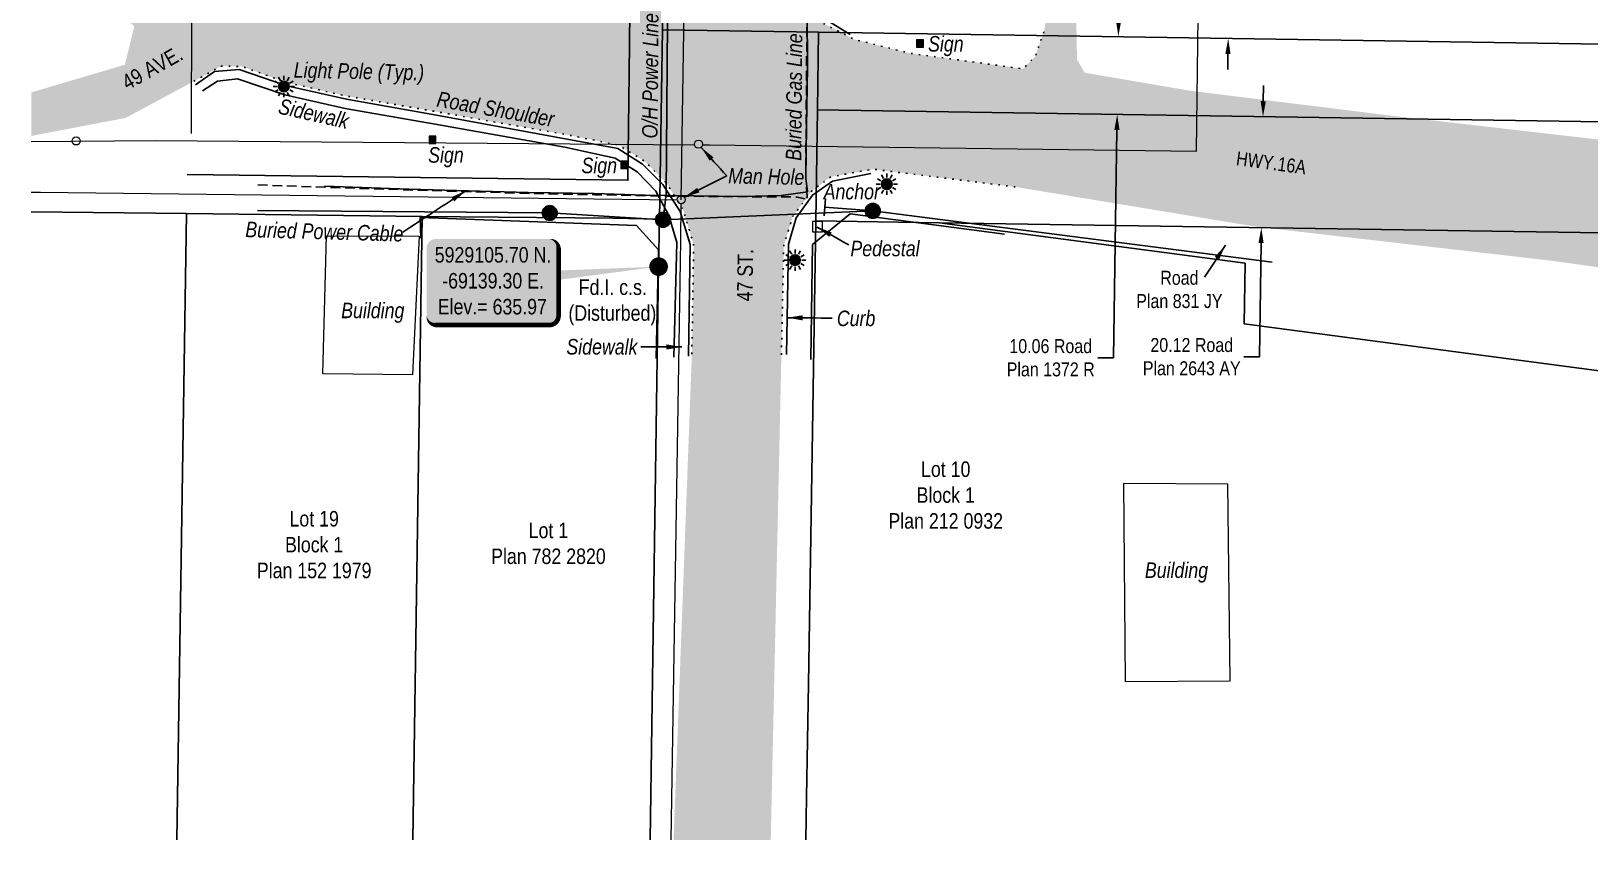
# Model space of a CAD drawing. Extents: x -69334 to -68545, y 5929032 to 5929590.
# Drawn here: x -69220.2 to -69019.3, y 5929031.8 to 5929136.1 of the extents above; entities that cross this region are included whole.
import ezdxf

# ---------------------------------------------------------------- set-up
doc = ezdxf.new("R2010")
doc.units = 0
doc.header["$LTSCALE"] = 5
doc.header["$PDSIZE"] = 0.5
doc.linetypes.add('foc-TOPO', pattern=[1, 0.2, -0.8])
doc.linetypes.add('UG_PIPE', pattern=[1.875, 1.25, -0.625])
doc.layers.get('Defpoints').update_dxf_attribs({"color": 9})
for name, color, linetype in [('AS-FENCE-DASH', 48, 'foc-FENCE-DASH'), ('AS-PIPE-UG', 44, 'UG_PIPE'), ('AS-PIPE-UG-T', 44, 'Continuous'), ('AS-POWER', 104, 'foc-POWER'), ('AS-POWER-BURIED-ATCO PIPELINES', 241, 'foc-POWER_BURIED'), ('AS-POWER-EXISTING-ANC', 72, 'Continuous'), ('AS-POWER-EXISTING-PP', 72, 'Continuous'), ('AS-POWER-OH-ATCO PIPELINES-T', 241, 'foc-OHPOWER'), ('AS-POWER-T', 104, 'Continuous'), ('AS-ROADS', 254, 'Continuous'), ('AS-SYMBOL', 7, 'Continuous'), ('DETAIL-T', 7, 'Continuous'), ('L-MON', 1, 'Continuous'), ('L-MON-T', 1, 'Continuous'), ('L-TITLEDB', 4, 'Continuous'), ('L-TITLEDB-T', 4, 'Continuous'), ('P-PROPOSED', 10, 'Continuous'), ('T-GENERAL', 48, 'foc-TOPO'), ('T-SLOPE', 48, 'Continuous')]:
    doc.layers.add(name, color=color, linetype=linetype)
doc.layers.add('AS-SANITARY', color=7, linetype='foc-SANITARY', lineweight=9, true_color=0x29a300)
doc.layers.add('AS-STORM', color=7, linetype='foc-STORM', lineweight=9, true_color=0x29a300)
doc.layers.add('T-TEXT', color=48, linetype='Continuous', lineweight=18)
doc.styles.add('1.8', font='ARIALN.TTF', dxfattribs={"height": 1.8})
doc.styles.add('80', font='ARIALN.TTF', dxfattribs={"height": 10})
doc.styles.add('80CG', font='ARIALN.TTF', dxfattribs={"height": 10})
doc.styles.add('80LS', font='ARIALNI.TTF', dxfattribs={"height": 10})
doc.styles.add('foc-LtypeFont', font='ARIALN.TTF', dxfattribs={"height": 7.35})
doc.linetypes.add('foc-FENCE-DASH', pattern='A,0.5,-0.5,1,-0.5,1,-0.5,1,-0.5,1,-0.5,["X",foc-LtypeFont,S=0.2,R=0,X=-0.625,Y=-0.75],-0.5', length=7.5)
doc.linetypes.add('foc-OHPOWER', pattern='A,10,-1,["O/P",foc-LtypeFont,S=0.2,R=0,X=-0.5,Y=-0.75],-3.25', length=14.25)
doc.linetypes.add('foc-POWER', pattern='A,6,-1,["P",foc-LtypeFont,S=0.2,R=0,X=-0.625,Y=-0.75],-1.24,4', length=12.24)
doc.linetypes.add('foc-POWER_BURIED', pattern='A,10,-1,["P",foc-LtypeFont,S=0.2,R=0,X=-0.425,Y=-0.75],-2', length=13)
doc.linetypes.add('foc-SANITARY', pattern='A,10,-1,["SN",foc-LtypeFont,S=0.2,R=0,X=-0.5,Y=-0.75],-2.75', length=13.75)
doc.linetypes.add('foc-STORM', pattern='A,10,-1,["ST",foc-LtypeFont,S=0.2,R=0,X=-0.5,Y=-0.75],-2.75', length=13.75)
doc.dimstyles.new('Compass 1 000', dxfattribs={"dimtxt": 1.8, "dimasz": 2, "dimexe": 0.2, "dimexo": 0.0625, "dimgap": 0.5, "dimtad": 0, "dimtih": 1, "dimtoh": 1, "dimzin": 0, "dimdsep": 46, "dimtxsty": '1.8', "dimcen": 0.1, "dimse1": 1, "dimse2": 1, "dimclrd": 256, "dimclrt": 256, "dimaunit": 1, "dimadec": 4, "dimazin": 0, "dimtfac": 0.06, "dimtofl": 0, "dimtmove": 0, "dimatfit": 0, "dimfxl": 0.2, "dimtolj": 1, "dimtzin": 0, "dimlwd": -1, "dimarcsym": 0})

# ---------------------------------------------------------------- blocks, each defined once
blk = doc.blocks.new('fdia')
at = {"color": 255, "const_width": 1}
blk.add_lwpolyline([(-0.5, 0, 1), (0.5, 0, 1)], format="xyb", close=True, dxfattribs=at)
blk = doc.blocks.new('Fdiaa')
blk.add_blockref('fdia', (0, 0))
blk = doc.blocks.new('fdib')
at = {"color": 1, "const_width": 1.6}
blk.add_lwpolyline([(-0.4, 0, 1), (0.4, 0, 1)], format="xyb", close=True, dxfattribs=at)
at = {"color": 1}
blk.add_circle((0, 0), 0.8, dxfattribs=at)
blk = doc.blocks.new('Fdibb')
blk.add_blockref('fdib', (0, 0))
blk = doc.blocks.new('fdicc')
for name in ['Fdibb', 'Fdiaa']:
    blk.add_blockref(name, (0, 0))
blk = doc.blocks.new('FDI')
blk.add_blockref('fdicc', (0, 0))
blk = doc.blocks.new('POWERPOLE')
h = blk.add_hatch(color=255)
edge = h.paths.add_edge_path()
edge.add_arc((0, 0), 0.96, 0, 360)
at = {"linetype": 'Continuous'}
for p, q in [((0.68, -0.68), (-0.68, 0.68)), ((-0.68, -0.68), (0.68, 0.68))]:
    blk.add_line(p, q, dxfattribs=at)
blk.add_circle((0, 0), 0.96, dxfattribs=at)
blk = doc.blocks.new('*U528')
h = blk.add_hatch(color=254)
edge = h.paths.add_edge_path()
edge.add_line((-36.5, -28.5), (36.5, -28.5))
edge.add_arc((36.5, -22.5), 6, 270, 360)
edge.add_line((42.5, -22.5), (42.5, 21))
edge.add_arc((36.5, 21), 6, 0, 90)
edge.add_line((36.5, 27), (-36.5, 27))
edge.add_arc((-36.5, 21), 6, 90, 180)
edge.add_line((-42.5, 21), (-42.5, -22.5))
edge.add_arc((-36.5, -22.5), 6, 180, 270)
at = {"color": 1, "flags": 128}
blk.add_lwpolyline([(-36.5, -28.5, 3, 3, 0), (36.5, -28.5, 3, 3, 0.414214), (42.5, -22.5, 3, 3, 0), (42.5, 21, 3, 0, 0.414214), (36.5, 27, 0, 0, 0), (-36.5, 27, 0, 0, 0.414214), (-42.5, 21, 0, 0, 0), (-42.5, -22.5, 0, 3, 0.414214)], format="xyseb", close=True, dxfattribs=at)
blk.add_lwpolyline([(107, 9.2, 0, 10, 0), (0, 0, 5, 5, 0)], format="xyseb", dxfattribs=at)
at = {"color": 1, "style": '80'}
blk.add_attdef('ENTER_TEXT_001', (-36, -5), '', height=10, dxfattribs=at)
blk = doc.blocks.new('*D537')
at = {"layer": 'Defpoints', "color": 0, "transparency": 16777216}
for p in [(-69077.59, 5929125.28), (-69077.81, 5929110.98), (-69061.6, 5929110.73)]:
    blk.add_point(p, dxfattribs=at)
at = {"layer": 'L-TITLEDB-T', "transparency": 16777216}
for p, q in [((-69061.35, 5929127.04), (-69061.32, 5929129.04)), ((-69061.63, 5929108.73), (-69061.85, 5929094.07)), ((-69061.85, 5929094.07), (-69063.85, 5929094.07))]:
    blk.add_line(p, q, dxfattribs=at)
for points in [[(-69061.69, 5929127.04), (-69061.02, 5929127.03), (-69061.38, 5929125.04)], [(-69061.97, 5929108.73), (-69061.3, 5929108.72), (-69061.6, 5929110.73)]]:
    blk.add_solid(points, dxfattribs=at)
at = {"layer": 'L-TITLEDB-T', "transparency": 16777216, "insert": (-69070.57, 5929094.07), "char_height": 1.8, "attachment_point": 5, "style": '1.8'}
blk.add_mtext('\\A1;20.12 Road\\PPlan 2643 AY', dxfattribs=at)
blk = doc.blocks.new('*D538')
at = {"layer": 'Defpoints', "color": 0, "transparency": 16777216}
for p in [(-69049.55, 5929144.99), (-69065.87, 5929135.14), (-69049.7, 5929134.89)]:
    blk.add_point(p, dxfattribs=at)
at = {"layer": 'L-TITLEDB-T', "transparency": 16777216}
for p, q in [((-69065.69, 5929147.23), (-69065.6, 5929152.86)), ((-69065.6, 5929152.86), (-69063.6, 5929152.86)), ((-69065.9, 5929133.14), (-69065.93, 5929131.14))]:
    blk.add_line(p, q, dxfattribs=at)
for points in [[(-69066.02, 5929147.23), (-69065.35, 5929147.22), (-69065.72, 5929145.23)], [(-69066.23, 5929133.14), (-69065.57, 5929133.13), (-69065.87, 5929135.14)]]:
    blk.add_solid(points, dxfattribs=at)
at = {"layer": 'L-TITLEDB-T', "transparency": 16777216, "insert": (-69057.61, 5929152.86), "char_height": 1.8, "attachment_point": 5, "style": '1.8'}
blk.add_mtext('\\A1;10.06 Road\\PPlan 2483 P', dxfattribs=at)
blk = doc.blocks.new('*D539')
at = {"layer": 'Defpoints', "color": 0, "transparency": 16777216}
for p in [(-69097.76, 5929135.65), (-69097.92, 5929125.59), (-69080.18, 5929125.32)]:
    blk.add_point(p, dxfattribs=at)
at = {"layer": 'L-TITLEDB-T', "transparency": 16777216}
for p, q in [((-69080, 5929137.37), (-69079.97, 5929139.37)), ((-69080.22, 5929123.32), (-69080.66, 5929093.93)), ((-69080.66, 5929093.93), (-69082.66, 5929093.93))]:
    blk.add_line(p, q, dxfattribs=at)
for points in [[(-69080.33, 5929137.38), (-69079.67, 5929137.37), (-69080.03, 5929135.37)], [(-69080.55, 5929123.33), (-69079.88, 5929123.32), (-69080.18, 5929125.32)]]:
    blk.add_solid(points, dxfattribs=at)
at = {"layer": 'L-TITLEDB-T', "transparency": 16777216, "insert": (-69088.75, 5929093.93), "char_height": 1.8, "attachment_point": 5, "style": '1.8'}
blk.add_mtext('\\A1;10.06 Road \\PPlan 1372 R', dxfattribs=at)
blk = doc.blocks.new('lightpole')
h = blk.add_hatch(color=255)
h.dxf.hatch_style = 1
h.paths.add_polyline_path([(-0.78, 0, 1), (0.78, 0, 1)])
h.paths.add_polyline_path([(0.68, 0, -1), (-0.68, 0, -1)], flags=16)
h = blk.add_hatch(color=48)
h.dxf.hatch_style = 1
edge = h.paths.add_edge_path()
edge.add_arc((0, 0), 0.682, 0, 360)
at = {"color": 48}
for p, q in [((-0.86, 0), (-1.38, 0)), ((-0.75, 0.43), (-1.19, 0.69)), ((-0.43, 0.75), (-0.69, 1.19)), ((0, 0.86), (0, 1.38)), ((0.43, 0.75), (0.69, 1.19)), ((0.75, 0.43), (1.19, 0.69)), ((0.86, 0), (1.38, 0)), ((-0.75, -0.43), (-1.19, -0.69)), ((-0.43, -0.75), (-0.69, -1.19)), ((0, -0.86), (0, -1.38)), ((0.43, -0.75), (0.69, -1.19)), ((0.75, -0.43), (1.19, -0.69))]:
    blk.add_line(p, q, dxfattribs=at)
blk.add_circle((0, 0), 0.682, dxfattribs=at)
blk = doc.blocks.new('*U543')
at = {"color": 72}
blk.add_line((0.09, 1.1), (-0.09, -1.1), dxfattribs=at)
at = {"layer": 'AS-SYMBOL', "color": 72, "flags": 128}
blk.add_lwpolyline([(6.17, -0.48), (0, 0)], dxfattribs=at)

msp = doc.modelspace()

# ---------------------------------------------------------------- hatches: boundary and pattern name
at = {"layer": 'AS-ROADS'}
h = msp.add_hatch(color=256, dxfattribs=at)
h.dxf.hatch_style = 1
h.paths.add_polyline_path([(-69220.189, 5929128.159), (-69220.189, 5929122.552), (-69208.004, 5929124.877), (-69199.215, 5929129.606), (-69195.678, 5929131.569), (-69192.986, 5929131.506), (-69187.207, 5929129.419), (-69179.415, 5929127.676), (-69167.888, 5929125.668), (-69150.893, 5929122.663), (-69144.42, 5929121.348), (-69141.104, 5929119.282), (-69138.263, 5929116.462), (-69136.094, 5929112.907), (-69134.782, 5929108.509), (-69135.021, 5929094.152), (-69137.367, 5929031.758), (-69124.844, 5929031.758), (-69123.476, 5929094.225), (-69123.16, 5929108.451), (-69121.999, 5929112.195), (-69119.486, 5929115.508), (-69117.117, 5929117.269), (-69111.7, 5929118.266), (-69093.319, 5929115.977), (-69062.168, 5929110.828), (-69024.47, 5929106.49), (-68994.539, 5929102.38), (-68902.929, 5929086.617), (-68870.389, 5929080.001), (-68845.942, 5929071.175), (-68819.542, 5929063.804), (-68764.367, 5929050.29), (-68745.646, 5929043.736), (-68743.531, 5929042.239), (-68741.68, 5929040.39), (-68740.006, 5929037.66), (-68739.672, 5929034.42), (-68740.514, 5929032.176), (-68740.748, 5929031.758), (-68734.262, 5929031.758), (-68734.053, 5929032.211), (-68730.685, 5929035.998), (-68713.947, 5929032.47), (-68712.555, 5929031.758), (-68661.901, 5929031.758), (-68685.996, 5929043.249), (-68695.299, 5929047.412), (-68703.49, 5929050.602), (-68713.907, 5929057.431), (-68716.268, 5929061.316), (-68716.545, 5929064.785), (-68715.573, 5929070.75), (-68704.943, 5929099.54), (-68699.302, 5929114.345), (-68696.474, 5929120.68), (-68691.023, 5929123.957), (-68685.779, 5929125.73), (-68658.454, 5929125.352), (-68658.472, 5929126.124), (-68630.771, 5929125.37), (-68583.971, 5929124.063), (-68579.575, 5929123.974), (-68579.575, 5929134.016), (-68630.775, 5929134.721), (-68678.564, 5929135.534), (-68682.994, 5929137.285), (-68685.837, 5929141.142), (-68687.272, 5929144.618), (-68680.704, 5929161.515), (-68677.783, 5929168.867), (-68663.078, 5929208.561), (-68656.573, 5929228.707), (-68655.188, 5929233.984), (-68668.068, 5929233.984), (-68670.298, 5929225.856), (-68675.911, 5929209.527), (-68688.819, 5929174.297), (-68699.575, 5929148.02), (-68701.31, 5929146.385), (-68705.211, 5929145.57), (-68710.53, 5929146.751), (-68729.74, 5929158.549), (-68748.93, 5929172.164), (-68761.096, 5929179.414), (-68772.31, 5929187.768), (-68769.431, 5929192.581), (-68805.98, 5929217.15), (-68805.062, 5929220.705), (-68798.177, 5929231.369), (-68796.267, 5929233.984), (-68801.779, 5929233.984), (-68811.636, 5929219.667), (-68820.439, 5929225.302), (-68821.463, 5929228.257), (-68821.463, 5929233.984), (-68863.939, 5929233.984), (-68851.126, 5929226.158), (-68733.672, 5929150.989), (-68711.615, 5929137.075), (-68708.281, 5929132.386), (-68707.217, 5929128.58), (-68712.565, 5929114.262), (-68716.498, 5929105.821), (-68727.194, 5929078.194), (-68732.786, 5929068.796), (-68737.234, 5929066.637), (-68748.545, 5929068.161), (-68762.017, 5929073.114), (-68793.689, 5929083.417), (-68817.635, 5929086.658), (-68844.948, 5929094.284), (-68933.457, 5929110.694), (-68993.832, 5929119.286), (-69045, 5929125.185), (-69070.779, 5929128.379), (-69084.384, 5929130.707), (-69085.364, 5929132.421), (-69085.487, 5929139.647), (-69084.506, 5929145.159), (-69084.016, 5929157.162), (-69089.286, 5929156.917), (-69088.796, 5929148.588), (-69088.306, 5929144.424), (-69089.585, 5929136.144), (-69090.74, 5929132.8), (-69092.332, 5929131.204), (-69106.906, 5929133.215), (-69114.135, 5929135.017), (-69119.435, 5929137.797), (-69120.171, 5929138.644), (-69121.765, 5929141.806), (-69122.19, 5929145.147), (-69121.755, 5929175.557), (-69121.124, 5929210.855), (-69132.774, 5929210.739), (-69132.728, 5929175.095), (-69133.186, 5929147.851), (-69134.332, 5929144.001), (-69136.969, 5929141.215), (-69139.79, 5929140.089), (-69144.289, 5929139.87), (-69153.157, 5929141.09), (-69172.562, 5929144.754), (-69191.006, 5929145.921), (-69220.189, 5929166.518), (-69220.189, 5929146.599), (-69209.466, 5929139.074), (-69206.906, 5929136.686), (-69208.101, 5929131.738)])
h = msp.add_hatch(color=256, dxfattribs=at)
h.dxf.hatch_style = 1
h.paths.add_polyline_path([(-69105.167, 5929134.93), (-69106.044, 5929134.93), (-69106.044, 5929133.989), (-69105.167, 5929133.989)])
h = msp.add_hatch(color=256, dxfattribs=at)
h.dxf.hatch_style = 1
h.paths.add_polyline_path([(-69168.022, 5929122.533), (-69168.899, 5929122.533), (-69168.899, 5929121.592), (-69168.022, 5929121.592)])
h = msp.add_hatch(color=256, dxfattribs=at)
h.dxf.hatch_style = 1
h.paths.add_polyline_path([(-69143.306, 5929119.29), (-69144.183, 5929119.29), (-69144.183, 5929118.349), (-69143.306, 5929118.349)])

# ---------------------------------------------------------------- linework, layer by layer
at = {"layer": 'AS-FENCE-DASH', "ltscale": 0.2, "flags": 128}
for points in [[(-69119.681, 5929093.715), (-69119.452, 5929108.527), (-69114.603, 5929112.519), (-69094.697, 5929109.87)], [(-69139.619, 5929093.827), (-69139.331, 5929107.868), (-69142.173, 5929110.989), (-69160.663, 5929111.704), (-69170.025, 5929112.042), (-69169.955, 5929109.356)]]:
    msp.add_lwpolyline(points, dxfattribs=at)
at = {"layer": 'AS-PIPE-UG', "ltscale": 0.2, "flags": 128}
msp.add_lwpolyline([(-69190.971, 5929116.234), (-69182.395, 5929115.941), (-69171.497, 5929115.583), (-69156.044, 5929115.136), (-69147.522, 5929114.973), (-69139.584, 5929114.806), (-69121.438, 5929114.67), (-69120.134, 5929114.356), (-69120.335, 5929117.097), (-69120.171, 5929138.644), (-69119.582, 5929143.398), (-69119.936, 5929144.522), (-69136.114, 5929148.217), (-69141.528, 5929147.423), (-69150.316, 5929149.436), (-69162.421, 5929153.746)], dxfattribs=at)
at = {"layer": 'AS-POWER', "ltscale": 0.2, "flags": 128}
for points in [[(-69191.028, 5929112.944), (-69153.338, 5929112.616), (-69138.723, 5929111.735), (-69138.335, 5929115.062), (-69138.111, 5929142.917)], [(-69138.723, 5929111.735), (-69111.689, 5929112.886), (-69060.206, 5929106.29)]]:
    msp.add_lwpolyline(points, dxfattribs=at)
at = {"layer": 'AS-POWER-BURIED-ATCO PIPELINES', "ltscale": 0.2, "flags": 128}
msp.add_lwpolyline([(-69182.36, 5929116.07), (-69171.503, 5929115.686), (-69156.119, 5929115.246), (-69147.607, 5929115.132), (-69141.021, 5929114.899), (-69128.495, 5929114.736), (-69123.49, 5929114.886), (-69120.123, 5929115.345), (-69120.34, 5929117.095), (-69120.228, 5929123.719), (-69120.128, 5929131.388), (-69120.134, 5929138.646), (-69119.476, 5929144.261), (-69121.382, 5929145.672), (-69127.429, 5929146.163)], dxfattribs=at)
at = {"layer": 'AS-SANITARY', "ltscale": 0.2, "flags": 128}
for points in [[(-69136.395, 5929114.326), (-69134.492, 5929233.984)], [(-69220.189, 5929115.304), (-69219, 5929115.302), (-69136.918, 5929114.322)], [(-69137.669, 5929031.758), (-69136.44, 5929109.022), (-69136.399, 5929113.803)]]:
    msp.add_lwpolyline(points, dxfattribs=at)
at = {"layer": 'AS-STORM', "ltscale": 0.2, "flags": 128}
for points in [[(-69133.641, 5929121.404), (-69132.747, 5929121.397), (-69069.965, 5929120.604), (-69069.233, 5929179.743)], [(-69220.189, 5929153.377), (-69199.499, 5929138.822), (-69199.574, 5929122.851)], [(-69220.189, 5929121.833), (-69204.125, 5929121.954), (-69134.674, 5929121.412)]]:
    msp.add_lwpolyline(points, dxfattribs=at)
at = {"layer": 'L-TITLEDB', "linetype": 'Continuous'}
for p, q in [((-69138.808, 5929136.218), (-69118.676, 5929135.915)), ((-69118.822, 5929125.912), (-69118.676, 5929135.915)), ((-69119.031, 5929111.601), (-69118.822, 5929125.912)), ((-69200.183, 5929112.539), (-69220.189, 5929112.779)), ((-69200.183, 5929112.539), (-69201.402, 5929031.758)), ((-69169.779, 5929112.174), (-69200.183, 5929112.539)), ((-69169.779, 5929112.174), (-69170.996, 5929031.758)), ((-69145.222, 5929111.929), (-69169.779, 5929112.174)), ((-69145.222, 5929111.929), (-69139.191, 5929111.814)), ((-69139.191, 5929111.814), (-69139.299, 5929105.696)), ((-69119.031, 5929111.601), (-69119.999, 5929051.893)), ((-69103.086, 5929111.359), (-69119.031, 5929111.601)), ((-68770.151, 5929106.311), (-69103.086, 5929111.359)), ((-69103.086, 5929111.359), (-69063.695, 5929106.149)), ((-69140.396, 5929031.758), (-69139.299, 5929105.696)), ((-69063.814, 5929098.303), (-69063.695, 5929106.149)), ((-68934.368, 5929081.208), (-69063.814, 5929098.303)), ((-69120.224, 5929037.266), (-69119.999, 5929051.893)), ((-69120.31, 5929031.758), (-69120.224, 5929037.266))]:
    msp.add_line(p, q, dxfattribs=at)
at = {"layer": 'L-TITLEDB'}
for p, q in [((-68769.828, 5929130.64), (-69118.676, 5929135.915)), ((-68755.084, 5929120.356), (-69118.822, 5929125.912))]:
    msp.add_line(p, q, dxfattribs=at)
at = {"layer": 'L-TITLEDB', "linetype": 'Continuous'}
msp.add_polyline3d([(-69139.191, 5929111.814, 0), (-69138.808, 5929136.218, 0), (-69138.655, 5929146.248, 0)], dxfattribs=at)
at = {"layer": 'P-PROPOSED'}
msp.add_lwpolyline([(-69200.059, 5929117.581), (-69143.248, 5929116.844), (-69143.091, 5929130.582), (-69142.996, 5929138.572), (-69142.815, 5929143.267), (-68780.158, 5929137.933), (-68752.823, 5929177.12), (-68674.129, 5929122.226), (-68661.302, 5929122.028), (-68661.082, 5929136.151), (-68579.575, 5929134.884)], dxfattribs=at)
at = {"layer": 'T-GENERAL', "ltscale": 0.2, "flags": 128}
for points in [[(-69121.755, 5929175.557), (-69122.19, 5929145.147), (-69121.765, 5929141.806), (-69119.435, 5929137.797), (-69114.135, 5929135.017), (-69106.906, 5929133.215), (-69092.332, 5929131.204), (-69090.74, 5929132.8), (-69089.585, 5929136.144)], [(-69199.215, 5929129.606), (-69195.678, 5929131.569), (-69192.986, 5929131.506), (-69187.207, 5929129.419), (-69179.415, 5929127.676), (-69167.888, 5929125.668), (-69150.893, 5929122.663), (-69144.42, 5929121.348), (-69141.104, 5929119.282), (-69138.263, 5929116.462), (-69136.094, 5929112.907), (-69134.782, 5929108.509), (-69135.021, 5929094.152)], [(-69093.319, 5929115.977), (-69111.7, 5929118.266), (-69117.117, 5929117.269), (-69119.486, 5929115.508), (-69121.999, 5929112.195), (-69123.16, 5929108.451), (-69123.476, 5929094.225)]]:
    msp.add_lwpolyline(points, dxfattribs=at)
at = {"layer": 'T-SLOPE', "flags": 128}
for points in [[(-69121.224, 5929175.638), (-69121.607, 5929145.074), (-69121.18, 5929142), (-69119.301, 5929138.495), (-69114.6, 5929135.624)], [(-69199.022, 5929129.154), (-69196.54, 5929130.851), (-69193.373, 5929131.12), (-69187.248, 5929129.004), (-69179.52, 5929127.299), (-69167.954, 5929125.245), (-69144.54, 5929120.912), (-69141.378, 5929118.921), (-69138.738, 5929116.297), (-69136.503, 5929112.789), (-69135.241, 5929108.552), (-69135.454, 5929094.142)], [(-69198.091, 5929128.353), (-69196.168, 5929129.634), (-69193.606, 5929129.9), (-69187.479, 5929127.844), (-69179.707, 5929126.088), (-69168.124, 5929124.056), (-69151.409, 5929121.107), (-69144.905, 5929119.681), (-69142.049, 5929117.94), (-69139.668, 5929115.412), (-69137.977, 5929112.277)], [(-69111.963, 5929117.691), (-69116.867, 5929116.701), (-69119.474, 5929114.932), (-69121.571, 5929111.976), (-69122.545, 5929108.602), (-69122.825, 5929094.363)], [(-69139.668, 5929115.412), (-69137.977, 5929112.277), (-69136.971, 5929108.807), (-69137.318, 5929094.014)]]:
    msp.add_lwpolyline(points, dxfattribs=at)
at = {"layer": 'T-TEXT'}
for points in [[(-69105.167, 5929134.93), (-69106.044, 5929134.93), (-69106.044, 5929133.989), (-69105.167, 5929133.989)], [(-69168.022, 5929122.533), (-69168.899, 5929122.533), (-69168.899, 5929121.592), (-69168.022, 5929121.592)], [(-69143.306, 5929119.29), (-69144.183, 5929119.29), (-69144.183, 5929118.349), (-69143.306, 5929118.349)], [(-69118.152, 5929111.522), (-69119.474, 5929111.522), (-69119.474, 5929110.176), (-69118.152, 5929110.176)]]:
    msp.add_lwpolyline(points, close=True, dxfattribs=at)
at = {"layer": 'T-TEXT', "flags": 128}
msp.add_lwpolyline([(-69065.93, 5929077.64), (-69079.368, 5929077.739), (-69079.169, 5929052.175), (-69065.631, 5929052.274)], close=True, dxfattribs=at)
at = {"layer": 'T-TEXT'}
for centre in [(-69214.386, 5929121.906), (-69134.157, 5929121.493), (-69136.395, 5929114.326)]:
    msp.add_circle(centre, 0.523, dxfattribs=at)

# ---------------------------------------------------------------- block references
at = {"layer": 'AS-POWER-EXISTING-ANC'}
msp.add_blockref('*U543', (-69117.86, 5929113.367), dxfattribs=at)
at = {"layer": 'AS-POWER-EXISTING-PP'}
for p in [(-69153.338, 5929112.616), (-69138.723, 5929111.735), (-69111.689, 5929112.886)]:
    msp.add_blockref('POWERPOLE', p, dxfattribs=at)
at = {"layer": 'DETAIL-T'}
ref = msp.add_blockref('*U528', (-69160.7, 5929103.859), dxfattribs=dict(at, xscale=0.2, yscale=0.2, zscale=0.2))
ref.add_attrib('ENTER_TEXT_001', '5929105.70 N.', (-69168.164, 5929106.214), dxfattribs={"layer": '0', "color": 1, "height": 2, "style": '80'})
ref.add_attrib('ENTER_TEXT_002', '-69139.30 E.', (-69167.199, 5929102.872), dxfattribs={"layer": '0', "color": 1, "height": 2, "style": '80'})
ref.add_attrib('ENTER_TEXT_003', 'Elev.= 635.97', (-69167.775, 5929099.531), dxfattribs={"layer": '0', "color": 1, "height": 2, "style": '80'})
at = {"layer": 'L-MON'}
msp.add_blockref('FDI', (-69139.299, 5929105.696), dxfattribs=at)
at = {"layer": 'L-TITLEDB-T'}
for p in [(-69187.606, 5929128.925), (-69109.892, 5929116.327), (-69121.717, 5929106.533)]:
    msp.add_blockref('lightpole', p, dxfattribs=at)

# ---------------------------------------------------------------- texts
at = {"layer": 'AS-PIPE-UG-T', "ltscale": 0.2, "insert": (-69122.908, 5929119.3), "char_height": 2, "attachment_point": 1, "rotation": 89.53926, "style": '80LS', "bg_fill": 1, "box_fill_scale": 1, "bg_fill_color": 254, "bg_fill_transparency": 0}
msp.add_mtext_dynamic_manual_height_columns('\\pi0.059795;Buried Gas Line', width=16.39381, gutter_width=45, heights=[0], dxfattribs=at)
at = {"layer": 'AS-POWER-EXISTING-ANC', "insert": (-69116.653, 5929116.373), "char_height": 2, "attachment_point": 1, "style": '80LS'}
msp.add_mtext_dynamic_manual_height_columns('\\pi-1.372;Anchor', width=4.71441, gutter_width=45, heights=[0], dxfattribs=at)
at = {"layer": 'AS-POWER-T', "ltscale": 0.2, "insert": (-69141.438, 5929122.118), "char_height": 2, "attachment_point": 1, "rotation": 89.53926, "style": '80LS', "bg_fill": 1, "box_fill_scale": 1, "bg_fill_color": 254, "bg_fill_transparency": 0}
msp.add_mtext_dynamic_manual_height_columns('\\pi0.11505;O/H Power Line', width=16.1346, gutter_width=45, heights=[0], dxfattribs=at)
at = {"layer": 'L-MON-T', "insert": (-69150.099, 5929104.041), "char_height": 2, "attachment_point": 1, "style": '80LS'}
msp.add_mtext_dynamic_manual_height_columns('\\pi0.49635;{\\fArial Narrow|b0|i0|c0|p34;Fd.I. c.s.\\P\\pi-0.83039;(Disturbed)}', width=9.39243, gutter_width=45, heights=[0], dxfattribs=at)
at = {"layer": 'L-TITLEDB-T', "attachment_point": 5}
for s, insert, char_height, rotation, style in [('\\A1;49 AVE.', (-69204.577, 5929131.327), 2, 29.2696, '80CG'), ('\\A1;HWY.16A', (-69060.327, 5929119.07), 1.8, 352.35083, '1.8'), ('\\A1;47 ST.', (-69128.14, 5929104.585), 2, 89.11472, '80CG')]:
    msp.add_mtext(s, dxfattribs=dict(at, insert=insert, char_height=char_height, rotation=rotation, style=style))
at = {"layer": 'L-TITLEDB-T', "attachment_point": 5, "style": '1.8'}
for s, insert, char_height in [('\\A1;Road\\PPlan 831 JY', (-69072.164, 5929102.744), 1.8), ('\\A1;Lot 10\\PBlock 1\\PPlan 212 0932', (-69102.286, 5929076.217), 2), ('\\A1;Lot 19\\PBlock 1\\PPlan 152 1979', (-69183.703, 5929069.825), 2), ('\\A1;Lot 1\\PPlan 782 2820', (-69153.505, 5929069.989), 2)]:
    msp.add_mtext(s, dxfattribs=dict(at, insert=insert, char_height=char_height))
at = {"layer": 'T-TEXT', "char_height": 2, "attachment_point": 1, "style": '80LS'}
for s, width, insert in [('\\pi3.1478;Sign', 10.66256, (-69107.71, 5929135.436)), ('\\pi3.1478;Sign', 10.66256, (-69172.157, 5929121.104)), ('\\pi3.1478;Sign', 10.66256, (-69152.391, 5929119.745)), ('\\pi-2.0944;Pedestal', 4.71441, (-69112.477, 5929109.029)), ('\\pi0.059795;Building', 8.16598, (-69180.283, 5929101.045)), ('\\pi1.7276;Curb', 8.16598, (-69118.051, 5929100.018)), ('\\pi-0.48045;Sidewalk', 8.16598, (-69150.71, 5929096.358)), ('\\pi0.059795;Building', 8.16598, (-69076.672, 5929067.54))]:
    msp.add_mtext_dynamic_manual_height_columns(s, width=width, gutter_width=45, heights=[0], dxfattribs=dict(at, insert=insert))
for s, width, insert, rotation in [('\\pi0.099803;Light Pole (Typ.)', 16.80124, (-69186.41, 5929132.076), 358.77281), ('\\pi-0.48045;Sidewalk', 8.16598, (-69187.538, 5929127.309), 347.2684)]:
    msp.add_mtext_dynamic_manual_height_columns(s, width=width, gutter_width=45, heights=[0], dxfattribs=dict(at, insert=insert, rotation=rotation))
at = {"layer": 'T-TEXT', "char_height": 2, "attachment_point": 1, "style": '80LS', "bg_fill": 1, "box_fill_scale": 1, "bg_fill_color": 254, "bg_fill_transparency": 0}
for s, width, insert, rotation in [('\\pi0.065252;Road Shoulder', 15.50295, (-69167.728, 5929128.339), 349.97279), ('\\pi0.065252;Man Hole', 9.76761, (-69130.367, 5929118.432), 358.77281)]:
    msp.add_mtext_dynamic_manual_height_columns(s, width=width, gutter_width=45, heights=[0], dxfattribs=dict(at, insert=insert, rotation=rotation))

# ---------------------------------------------------------------- dimensions: what is measured, and where the dimension line sits
at = {"layer": 'L-TITLEDB-T'}
for base, p1, p2, angle, text, picture, middle in [((-69065.869, 5929135.135), (-69049.55, 5929144.985), (-69049.702, 5929134.891), 269.13372, '10.06 Road\\PPlan 2483 P', '*D538', (-69057.608, 5929152.862)), ((-69080.185, 5929125.322), (-69097.762, 5929135.646), (-69097.916, 5929125.593), 269.12486, '10.06 Road \\PPlan 1372 R', '*D539', (-69088.745, 5929093.932)), ((-69061.602, 5929110.73), (-69077.591, 5929125.282), (-69077.808, 5929110.975), 269.13138, '20.12 Road\\PPlan 2643 AY', '*D537', (-69070.573, 5929094.071))]:
    dim = msp.add_linear_dim(base=base, p1=p1, p2=p2, angle=angle, text=text, dimstyle='Compass 1 000', dxfattribs=at)
    dim.commit()
    dim.dimension.update_dxf_attribs({"geometry": picture, "text_midpoint": middle, "dimtype": 161})

# ---------------------------------------------------------------- leaders
at = {"layer": 'L-TITLEDB-T', "path_type": 1}
msp.add_leader([(-69066.23, 5929108.464), (-69068.905, 5929104.314)], dimstyle='Compass 1 000', override={"dimgap": 0.5, "dimtad": 0}, dxfattribs=at)
at = {"layer": 'T-TEXT', "path_type": 1}
for points in [[(-69133.804, 5929121.063), (-69130.522, 5929117.39)], [(-69135.974, 5929114.666), (-69130.522, 5929117.39)], [(-69118.886, 5929110.8), (-69114.784, 5929108.49)], [(-69122.732, 5929099.109), (-69116.908, 5929099.049)], [(-69136.288, 5929095.333), (-69141.61, 5929095.333)]]:
    msp.add_leader(points, dimstyle='Compass 1 000', override={"dimgap": 0.5, "dimtad": 0}, dxfattribs=at)

# ---------------------------------------------------------------- next in the draw order: texts
at = {"layer": 'AS-POWER-OH-ATCO PIPELINES-T', "ltscale": 0.2, "insert": (-69192.601, 5929111.506), "char_height": 2, "attachment_point": 1, "rotation": 358.36172, "style": '80LS', "bg_fill": 3, "box_fill_scale": 1, "bg_fill_color": 256, "bg_fill_transparency": 0}
msp.add_mtext_dynamic_manual_height_columns('\\pi0.059795;Buried Power Cable', width=20.33651, gutter_width=45, heights=[0], dxfattribs=at)

# ---------------------------------------------------------------- next in the draw order: linework, layer by layer
at = {"layer": 'T-TEXT', "flags": 128}
msp.add_lwpolyline([(-69171.022, 5929091.724), (-69182.586, 5929091.88), (-69182.119, 5929109.679), (-69170.169, 5929109.618), (-69171.022, 5929091.724)], dxfattribs=at)

# ---------------------------------------------------------------- next in the draw order: leaders
at = {"layer": 'AS-POWER-OH-ATCO PIPELINES-T', "ltscale": 0.2, "path_type": 1}
msp.add_leader([(-69164.159, 5929115.476), (-69172.271, 5929110.149)], dimstyle='Compass 1 000', override={"dimgap": 0.5, "dimtad": 0}, dxfattribs=at)

doc.saveas('drawing.dxf')
